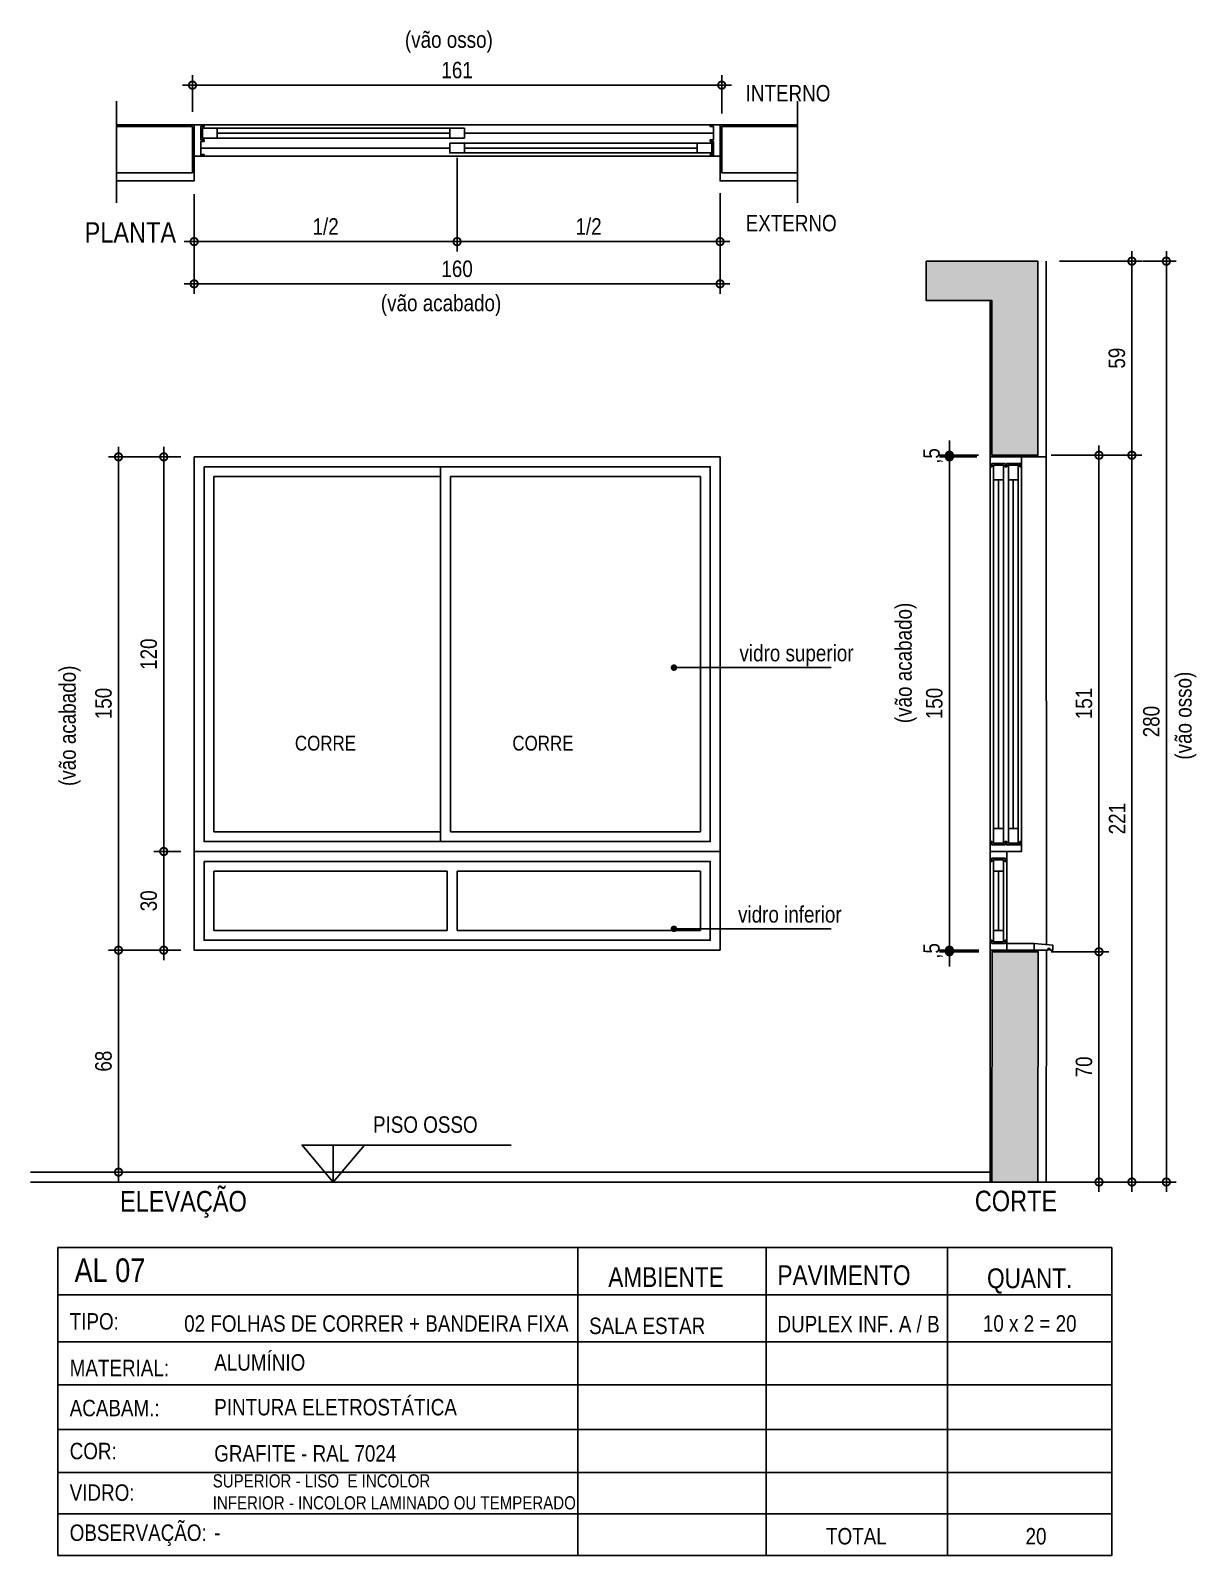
# Model space of a CAD drawing. Header units: metres. Extents: x -0.2 to 51.6, y -20.8 to 5.5.
# Drawn here: x 25.259 to 28.807, y 0.379 to 5.016 of the extents above; entities that cross this region are included whole.
import ezdxf

# ---------------------------------------------------------------- set-up
doc = ezdxf.new("R2010")
doc.units = ezdxf.units.M
doc.set_wipeout_variables(frame=1)
for name, color, linetype in [('ARQ-ALV ACAB', 4, 'Continuous'), ('ARQ-ALV OSSO', 5, 'Continuous'), ('ARQ-AUX', 7, 'Continuous'), ('ARQ-AUX1', 1, 'Continuous'), ('ARQ-AUX1 @ 1', 1, 'Continuous'), ('ARQ-AUX2', 2, 'Continuous'), ('ARQ-CAX', 1, 'Continuous'), ('ARQ-CAX @ 1', 1, 'Continuous'), ('ARQ-DIM', 2, 'Continuous'), ('ARQ-ENCH', 1, 'Continuous'), ('ARQ-SIM', 1, 'Continuous'), ('ARQ-TXT', 2, 'Continuous'), ('ARQ-TXT01', 2, 'Continuous'), ('ES-CORTE', 2, 'Continuous')]:
    doc.layers.add(name, color=color, linetype=linetype)
doc.styles.add('Adesa', font='ARIALN.TTF')
doc.styles.add('ROMANS', font='romans', dxfattribs={"height": 0.2})
doc.dimstyles.new('1-25ARQ', dxfattribs={"dimscale": 0.25, "dimtxt": 0.2, "dimasz": 0.08, "dimexe": 0.16, "dimexo": 0.1, "dimgap": 0.1, "dimtad": 1, "dimzin": 4, "dimdsep": 46, "dimtxsty": 'ROMANS', "dimblk": 'DOT', "dimcen": 0.1, "dimclrd": 1, "dimclre": 1, "dimclrt": 3, "dimadec": 0, "dimazin": 0, "dimtfac": 1, "dimtix": 1, "dimtmove": 2, "dimatfit": 3, "dimldrblk": 'DOT', "dimfxl": 1, "dimtolj": 1, "dimtzin": 4, "dimlwd": -1, "dimlwe": -1, "dimarcsym": 0})
doc.dimstyles.new('ADESA 1-0025', dxfattribs={"dimtxt": 0.05, "dimasz": 0.045, "dimexe": 0.03, "dimexo": 0.04, "dimgap": 0.02, "dimtad": 1, "dimtoh": 1, "dimdec": 0, "dimlfac": 100, "dimzin": 4, "dimtxsty": 'Adesa', "dimblk": 'DOTSMALL', "dimcen": 1, "dimdle": 0.03, "dimclrd": 1, "dimclre": 1, "dimclrt": 256, "dimazin": 1, "dimtm": 1e-09, "dimtfac": 1, "dimtdec": 0, "dimtix": 1, "dimtmove": 2, "dimatfit": 0, "dimldrblk": 'DOTSMALL', "dimfxl": 0.8, "dimtvp": 2, "dimtolj": 1, "dimtzin": 0, "dimarcsym": 0})

# ---------------------------------------------------------------- blocks, each defined once
blk = doc.blocks.new('_DotSmall')
at = {"color": 0, "linetype": 'ByBlock', "const_width": 0.5}
blk.add_lwpolyline([(-0.0625, 0, 1), (0.0625, 0, 1)], format="xyb", close=True, dxfattribs=at)
blk = doc.blocks.new('*D112')
at = {"layer": 'ARQ-DIM', "color": 1, "lineweight": -2, "transparency": 16777216}
for p, q in [((25.7573, 4.5188), (25.7573, 4.2158)), ((27.3573, 4.5188), (27.3573, 4.2158)), ((25.7273, 4.2458), (27.3873, 4.2458))]:
    blk.add_line(p, q, dxfattribs=at)
at = {"layer": 'Defpoints', "color": 0, "transparency": 16777216}
for p in [(25.7573, 4.5588), (27.3573, 4.5588), (27.3573, 4.2458)]:
    blk.add_point(p, dxfattribs=at)
at = {"layer": 'ARQ-DIM', "color": 1, "lineweight": -2, "transparency": 16777216, "xscale": 0.045, "yscale": 0.045, "zscale": 0.045, "rotation": 180}
blk.add_blockref('_DotSmall', (25.7573, 4.2458), dxfattribs=at)
at = {"layer": 'ARQ-DIM', "color": 1, "lineweight": -2, "transparency": 16777216, "xscale": 0.045, "yscale": 0.045, "zscale": 0.045}
blk.add_blockref('_DotSmall', (27.3573, 4.2458), dxfattribs=at)
at = {"layer": 'ARQ-DIM', "transparency": 16777216, "insert": (26.5573, 4.2913), "char_height": 0.05, "attachment_point": 5, "style": 'Adesa'}
blk.add_mtext('\\A1;160', dxfattribs=at)
blk = doc.blocks.new('*D100')
at = {"layer": 'ARQ-DIM', "color": 1, "lineweight": -2, "transparency": 16777216}
for p, q in [((25.7173, 3.7197), (25.4972, 3.7197)), ((25.5272, 3.7497), (25.5272, 2.1897)), ((25.7173, 2.2197), (25.4972, 2.2197))]:
    blk.add_line(p, q, dxfattribs=at)
at = {"layer": 'Defpoints', "color": 0, "transparency": 16777216}
for p in [(25.7573, 3.7197), (25.5272, 2.2197), (25.7573, 2.2197)]:
    blk.add_point(p, dxfattribs=at)
at = {"layer": 'ARQ-DIM', "color": 1, "lineweight": -2, "transparency": 16777216, "xscale": 0.045, "yscale": 0.045, "zscale": 0.045}
for p, rotation in [((25.5272, 3.7197), 90), ((25.5272, 2.2197), 270)]:
    blk.add_blockref('_DotSmall', p, dxfattribs=dict(at, rotation=rotation))
at = {"layer": 'ARQ-DIM', "transparency": 16777216, "insert": (25.4817, 2.9697), "char_height": 0.05, "attachment_point": 5, "rotation": 90, "style": 'Adesa'}
blk.add_mtext('\\A1;150', dxfattribs=at)
blk = doc.blocks.new('*D113')
at = {"layer": 'ARQ-DIM', "color": 1, "lineweight": -2, "transparency": 16777216}
for p, q in [((25.7523, 4.7688), (25.7523, 4.88)), ((27.3623, 4.7638), (27.3623, 4.88)), ((25.7223, 4.85), (27.3923, 4.85))]:
    blk.add_line(p, q, dxfattribs=at)
at = {"layer": 'Defpoints', "color": 0, "transparency": 16777216}
for p in [(27.3623, 4.85), (25.7523, 4.7288), (27.3623, 4.7238)]:
    blk.add_point(p, dxfattribs=at)
at = {"layer": 'ARQ-DIM', "color": 1, "lineweight": -2, "transparency": 16777216, "xscale": 0.045, "yscale": 0.045, "zscale": 0.045, "rotation": 180}
blk.add_blockref('_DotSmall', (25.7523, 4.85), dxfattribs=at)
at = {"layer": 'ARQ-DIM', "color": 1, "lineweight": -2, "transparency": 16777216, "xscale": 0.045, "yscale": 0.045, "zscale": 0.045}
blk.add_blockref('_DotSmall', (27.3623, 4.85), dxfattribs=at)
at = {"layer": 'ARQ-DIM', "transparency": 16777216, "insert": (26.5573, 4.8955), "char_height": 0.05, "attachment_point": 5, "style": 'Adesa'}
blk.add_mtext('\\A1;161', dxfattribs=at)
blk = doc.blocks.new('*D101')
at = {"layer": 'ARQ-DIM', "color": 1, "lineweight": -2, "transparency": 16777216}
for p, q in [((26.5573, 4.6288), (26.5573, 4.3442)), ((25.7573, 4.4938), (25.7573, 4.3442)), ((25.7273, 4.3742), (26.5873, 4.3742))]:
    blk.add_line(p, q, dxfattribs=at)
at = {"layer": 'Defpoints', "color": 0, "transparency": 16777216}
for p in [(26.5573, 4.6688), (25.7573, 4.5338), (26.5573, 4.3742)]:
    blk.add_point(p, dxfattribs=at)
at = {"layer": 'ARQ-DIM', "color": 1, "lineweight": -2, "transparency": 16777216, "xscale": 0.045, "yscale": 0.045, "zscale": 0.045, "rotation": 180}
blk.add_blockref('_DotSmall', (25.7573, 4.3742), dxfattribs=at)
at = {"layer": 'ARQ-DIM', "color": 1, "lineweight": -2, "transparency": 16777216, "xscale": 0.045, "yscale": 0.045, "zscale": 0.045}
blk.add_blockref('_DotSmall', (26.5573, 4.3742), dxfattribs=at)
at = {"layer": 'ARQ-DIM', "transparency": 16777216, "insert": (26.1573, 4.4201), "char_height": 0.05, "attachment_point": 5, "style": 'Adesa'}
blk.add_mtext('\\A1;1/2', dxfattribs=at)
blk = doc.blocks.new('*D102')
at = {"layer": 'ARQ-DIM', "color": 1, "lineweight": -2, "transparency": 16777216}
for p, q in [((26.5573, 4.6288), (26.5573, 4.3442)), ((27.3573, 4.5212), (27.3573, 4.3442)), ((26.5273, 4.3742), (27.3873, 4.3742))]:
    blk.add_line(p, q, dxfattribs=at)
at = {"layer": 'Defpoints', "color": 0, "transparency": 16777216}
for p in [(26.5573, 4.6688), (27.3573, 4.5612), (27.3573, 4.3742)]:
    blk.add_point(p, dxfattribs=at)
at = {"layer": 'ARQ-DIM', "color": 1, "lineweight": -2, "transparency": 16777216, "xscale": 0.045, "yscale": 0.045, "zscale": 0.045, "rotation": 180}
blk.add_blockref('_DotSmall', (26.5573, 4.3742), dxfattribs=at)
at = {"layer": 'ARQ-DIM', "color": 1, "lineweight": -2, "transparency": 16777216, "xscale": 0.045, "yscale": 0.045, "zscale": 0.045}
blk.add_blockref('_DotSmall', (27.3573, 4.3742), dxfattribs=at)
at = {"layer": 'ARQ-DIM', "transparency": 16777216, "insert": (26.9573, 4.4201), "char_height": 0.05, "attachment_point": 5, "style": 'Adesa'}
blk.add_mtext('\\A1;1/2', dxfattribs=at)
blk = doc.blocks.new('*D103')
at = {"layer": 'ARQ-DIM', "color": 1, "lineweight": -2, "transparency": 16777216}
for p, q in [((25.5272, 2.2497), (25.5272, 1.5147)), ((25.7173, 2.2197), (25.4972, 2.2197)), ((25.819, 1.5447), (25.4972, 1.5447))]:
    blk.add_line(p, q, dxfattribs=at)
at = {"layer": 'Defpoints', "color": 0, "transparency": 16777216}
for p in [(25.7573, 2.2197), (25.5272, 1.5447), (25.859, 1.5447)]:
    blk.add_point(p, dxfattribs=at)
at = {"layer": 'ARQ-DIM', "color": 1, "lineweight": -2, "transparency": 16777216, "xscale": 0.045, "yscale": 0.045, "zscale": 0.045}
for p, rotation in [((25.5272, 2.2197), 90), ((25.5272, 1.5447), 270)]:
    blk.add_blockref('_DotSmall', p, dxfattribs=dict(at, rotation=rotation))
at = {"layer": 'ARQ-DIM', "transparency": 16777216, "insert": (25.4817, 1.8822), "char_height": 0.05, "attachment_point": 5, "rotation": 90, "style": 'Adesa'}
blk.add_mtext('\\A1;68', dxfattribs=at)
blk = doc.blocks.new('*D104')
at = {"layer": 'ARQ-DIM', "color": 1, "lineweight": -2, "transparency": 16777216}
for p, q in [((28.5101, 2.2448), (28.5101, 1.4847)), ((28.3651, 2.2148), (28.5401, 2.2148)), ((28.3645, 1.5147), (28.5401, 1.5147))]:
    blk.add_line(p, q, dxfattribs=at)
at = {"layer": 'Defpoints', "color": 0, "transparency": 16777216}
for p in [(28.3251, 2.2148), (28.3245, 1.5147), (28.5101, 1.5147)]:
    blk.add_point(p, dxfattribs=at)
at = {"layer": 'ARQ-DIM', "color": 1, "lineweight": -2, "transparency": 16777216, "xscale": 0.045, "yscale": 0.045, "zscale": 0.045}
for p, rotation in [((28.5101, 2.2148), 90), ((28.5101, 1.5147), 270)]:
    blk.add_blockref('_DotSmall', p, dxfattribs=dict(at, rotation=rotation))
at = {"layer": 'ARQ-DIM', "transparency": 16777216, "insert": (28.4646, 1.8647), "char_height": 0.05, "attachment_point": 5, "rotation": 90, "style": 'Adesa'}
blk.add_mtext('\\A1;70', dxfattribs=at)
blk = doc.blocks.new('*D105')
at = {"layer": 'ARQ-DIM', "color": 1, "lineweight": -2, "transparency": 16777216}
for p, q in [((28.3645, 3.7247), (28.5401, 3.7247)), ((28.5101, 3.7547), (28.5101, 2.1848)), ((28.3651, 2.2148), (28.5401, 2.2148))]:
    blk.add_line(p, q, dxfattribs=at)
at = {"layer": 'Defpoints', "color": 0, "transparency": 16777216}
for p in [(28.3245, 3.7247), (28.3251, 2.2148), (28.5101, 2.2148)]:
    blk.add_point(p, dxfattribs=at)
at = {"layer": 'ARQ-DIM', "color": 1, "lineweight": -2, "transparency": 16777216, "xscale": 0.045, "yscale": 0.045, "zscale": 0.045}
for p, rotation in [((28.5101, 3.7247), 90), ((28.5101, 2.2148), 270)]:
    blk.add_blockref('_DotSmall', p, dxfattribs=dict(at, rotation=rotation))
at = {"layer": 'ARQ-DIM', "transparency": 16777216, "insert": (28.4646, 2.9697), "char_height": 0.05, "attachment_point": 5, "rotation": 90, "style": 'Adesa'}
blk.add_mtext('\\A1;151', dxfattribs=at)
blk = doc.blocks.new('*D106')
at = {"layer": 'ARQ-DIM', "color": 1, "lineweight": -2, "transparency": 16777216}
for p, q in [((28.3895, 4.3147), (28.6402, 4.3147)), ((28.6102, 4.3447), (28.6102, 3.6947)), ((28.3645, 3.7247), (28.6402, 3.7247))]:
    blk.add_line(p, q, dxfattribs=at)
at = {"layer": 'Defpoints', "color": 0, "transparency": 16777216}
for p in [(28.3495, 4.3147), (28.3245, 3.7247), (28.6102, 3.7247)]:
    blk.add_point(p, dxfattribs=at)
at = {"layer": 'ARQ-DIM', "color": 1, "lineweight": -2, "transparency": 16777216, "xscale": 0.045, "yscale": 0.045, "zscale": 0.045}
for p, rotation in [((28.6102, 4.3147), 90), ((28.6102, 3.7247), 270)]:
    blk.add_blockref('_DotSmall', p, dxfattribs=dict(at, rotation=rotation))
at = {"layer": 'ARQ-DIM', "transparency": 16777216, "insert": (28.5647, 4.0197), "char_height": 0.05, "attachment_point": 5, "rotation": 90, "style": 'Adesa'}
blk.add_mtext('\\A1;59', dxfattribs=at)
blk = doc.blocks.new('*D107')
at = {"layer": 'ARQ-DIM', "color": 1, "lineweight": -2, "transparency": 16777216}
for p, q in [((28.4923, 3.7247), (28.6402, 3.7247)), ((28.6102, 3.7547), (28.6102, 1.4847)), ((28.4923, 1.5147), (28.6402, 1.5147))]:
    blk.add_line(p, q, dxfattribs=at)
at = {"layer": 'Defpoints', "color": 0, "transparency": 16777216}
for p in [(28.4523, 3.7247), (28.4523, 1.5147), (28.6102, 1.5147)]:
    blk.add_point(p, dxfattribs=at)
at = {"layer": 'ARQ-DIM', "color": 1, "lineweight": -2, "transparency": 16777216, "xscale": 0.045, "yscale": 0.045, "zscale": 0.045}
for p, rotation in [((28.6102, 3.7247), 90), ((28.6102, 1.5147), 270)]:
    blk.add_blockref('_DotSmall', p, dxfattribs=dict(at, rotation=rotation))
at = {"layer": 'ARQ-DIM', "transparency": 16777216, "insert": (28.5651, 2.6197), "char_height": 0.05, "attachment_point": 5, "rotation": 90, "style": 'Adesa'}
blk.add_mtext('\\A1;221', dxfattribs=at)
blk = doc.blocks.new('*D108')
at = {"layer": 'ARQ-DIM', "color": 1, "lineweight": -2, "transparency": 16777216}
for p, q in [((28.6423, 4.3147), (28.745, 4.3147)), ((28.715, 4.3447), (28.715, 1.4847)), ((28.6063, 1.5147), (28.745, 1.5147))]:
    blk.add_line(p, q, dxfattribs=at)
at = {"layer": 'Defpoints', "color": 0, "transparency": 16777216}
for p in [(28.6023, 4.3147), (28.5663, 1.5147), (28.715, 1.5147)]:
    blk.add_point(p, dxfattribs=at)
at = {"layer": 'ARQ-DIM', "color": 1, "lineweight": -2, "transparency": 16777216, "xscale": 0.045, "yscale": 0.045, "zscale": 0.045}
for p, rotation in [((28.715, 4.3147), 90), ((28.715, 1.5147), 270)]:
    blk.add_blockref('_DotSmall', p, dxfattribs=dict(at, rotation=rotation))
at = {"layer": 'ARQ-DIM', "transparency": 16777216, "insert": (28.6695, 2.9147), "char_height": 0.05, "attachment_point": 5, "rotation": 90, "style": 'Adesa'}
blk.add_mtext('\\A1;280', dxfattribs=at)
blk = doc.blocks.new('*U46')
at = {"color": 0, "linetype": 'ByBlock', "ltscale": 0.5}
for points in [[(0.02, -0.045), (0.03, -0.045), (0.03, -0.05), (0.02, -0.05), (0.02, -0.09), (0.03, -0.09), (0.03, -0.095), (0.02, -0.095), (0.02, -0.09), (0.03, -0.09), (0.03, -0.095), (0, -0.095), (0, 0), (0.03, 0), (0.03, -0.005), (0.02, -0.005), (0.02, -0.045)], [(1.58, -0.045), (1.57, -0.045), (1.57, -0.05), (1.58, -0.05), (1.58, -0.09), (1.57, -0.09), (1.57, -0.095), (1.58, -0.095), (1.58, -0.09), (1.57, -0.09), (1.57, -0.095), (1.6, -0.095), (1.6, 0), (1.57, 0), (1.57, -0.005), (1.58, -0.005), (1.58, -0.045)], [(0.025, -0.01), (0.07, -0.01), (0.07, -0.04), (0.025, -0.04)], [(0.8225, -0.01), (0.7775, -0.01), (0.7775, -0.04), (0.8225, -0.04)], [(0.7775, -0.055), (0.8225, -0.055), (0.8225, -0.085), (0.7775, -0.085)], [(1.575, -0.055), (1.53, -0.055), (1.53, -0.085), (1.575, -0.085)]]:
    blk.add_lwpolyline(points, close=True, dxfattribs=at)
at = {"color": 8, "linetype": 'ByBlock', "ltscale": 0.5}
for points in [[(1.57, 0), (0.03, 0)], [(0.8225, -0.025), (1.58, -0.025)], [(0.7775, -0.07), (0.02, -0.07)], [(1.57, -0.095), (0.03, -0.095)]]:
    blk.add_lwpolyline(points, dxfattribs=at)
at = {"color": 7, "linetype": 'ByBlock', "ltscale": 0.5}
for points in [[(0.8225, -0.01), (0.8225, -0.04), (0.025, -0.04), (0.025, -0.01)], [(0.7775, -0.055), (0.7775, -0.085), (1.575, -0.085), (1.575, -0.055)]]:
    blk.add_lwpolyline(points, close=True, dxfattribs=at)
for points in [[(0.07, -0.025), (0.7775, -0.025)], [(0.8225, -0.07), (1.53, -0.07)]]:
    blk.add_lwpolyline(points, dxfattribs=at)
blk = doc.blocks.new('*U19')
at = {"color": 0, "linetype": 'ByBlock', "ltscale": 0.5}
for points in [[(-0.045, 1.18), (-0.045, 1.17), (-0.05, 1.17), (-0.05, 1.18), (-0.09, 1.18), (-0.09, 1.17), (-0.095, 1.17), (-0.095, 1.18), (-0.09, 1.18), (-0.09, 1.17), (-0.095, 1.17), (-0.095, 1.2), (0, 1.2), (0, 1.17), (-0.005, 1.17), (-0.005, 1.18), (-0.045, 1.18)], [(-0.055, 1.175), (-0.055, 1.13), (-0.085, 1.13), (-0.085, 1.175)], [(-0.01, 1.175), (-0.01, 1.13), (-0.04, 1.13), (-0.04, 1.175)], [(-0.055, 0.025), (-0.055, 0.07), (-0.085, 0.07), (-0.085, 0.025)], [(-0.01, 0.025), (-0.01, 0.07), (-0.04, 0.07), (-0.04, 0.025)], [(-0.045, 0.02), (-0.045, 0.03), (-0.05, 0.03), (-0.05, 0.02), (-0.09, 0.02), (-0.09, 0.03), (-0.095, 0.03), (-0.095, 0.02), (-0.09, 0.02), (-0.09, 0.03), (-0.095, 0.03), (-0.095, 0), (0, 0), (0, 0.03), (-0.005, 0.03), (-0.005, 0.02), (-0.045, 0.02)]]:
    blk.add_lwpolyline(points, close=True, dxfattribs=at)
at = {"color": 8, "linetype": 'ByBlock', "ltscale": 0.5}
for points in [[(-0.095, 1.17), (-0.095, 0.03)], [(0, 1.17), (0, 0.03)]]:
    blk.add_lwpolyline(points, dxfattribs=at)
at = {"color": 7, "linetype": 'ByBlock', "ltscale": 0.5}
for points in [[(-0.055, 0.025), (-0.085, 0.025), (-0.085, 1.175), (-0.055, 1.175)], [(-0.01, 1.175), (-0.04, 1.175), (-0.04, 0.025), (-0.01, 0.025)]]:
    blk.add_lwpolyline(points, close=True, dxfattribs=at)
for points in [[(-0.07, 0.07), (-0.07, 1.13)], [(-0.025, 0.07), (-0.025, 1.13)]]:
    blk.add_lwpolyline(points, dxfattribs=at)
blk = doc.blocks.new('*D109')
at = {"layer": 'ARQ-DIM', "color": 1, "lineweight": -2, "transparency": 16777216}
for p, q in [((28.1388, 3.7197), (28.0249, 3.7197)), ((28.0549, 3.7497), (28.0549, 2.1897)), ((28.1395, 2.2197), (28.0249, 2.2197))]:
    blk.add_line(p, q, dxfattribs=at)
at = {"layer": 'Defpoints', "color": 0, "transparency": 16777216}
for p in [(28.1788, 3.7197), (28.0549, 2.2197), (28.1795, 2.2197)]:
    blk.add_point(p, dxfattribs=at)
at = {"layer": 'ARQ-DIM', "color": 1, "lineweight": -2, "transparency": 16777216, "xscale": 0.045, "yscale": 0.045, "zscale": 0.045}
for p, rotation in [((28.0549, 3.7197), 90), ((28.0549, 2.2197), 270)]:
    blk.add_blockref('_DotSmall', p, dxfattribs=dict(at, rotation=rotation))
at = {"layer": 'ARQ-DIM', "transparency": 16777216, "insert": (28.0093, 2.9697), "char_height": 0.05, "attachment_point": 5, "rotation": 90, "style": 'Adesa'}
blk.add_mtext('\\A1;150', dxfattribs=at)
blk = doc.blocks.new('*D110')
at = {"layer": 'ARQ-DIM', "color": 1, "lineweight": -2, "transparency": 16777216}
for p, q in [((28.0549, 3.7247), (28.0549, 3.7697)), ((28.1438, 3.7247), (28.0249, 3.7247)), ((28.1388, 3.7197), (28.0249, 3.7197)), ((28.0549, 3.7247), (28.0549, 3.7197)), ((28.0549, 3.7197), (28.0549, 3.6747))]:
    blk.add_line(p, q, dxfattribs=at)
at = {"layer": 'Defpoints', "color": 0, "transparency": 16777216}
for p in [(28.0549, 3.7197), (28.1788, 3.7197), (28.1838, 3.7247)]:
    blk.add_point(p, dxfattribs=at)
at = {"layer": 'ARQ-DIM', "color": 1, "lineweight": -2, "transparency": 16777216, "xscale": 0.045, "yscale": 0.045, "zscale": 0.045}
for p, rotation in [((28.0549, 3.7247), 270), ((28.0549, 3.7197), 90)]:
    blk.add_blockref('_DotSmall', p, dxfattribs=dict(at, rotation=rotation))
at = {"layer": 'ARQ-DIM', "transparency": 16777216, "insert": (28.0049, 3.7222), "char_height": 0.05, "attachment_point": 5, "rotation": 90, "style": 'Adesa'}
blk.add_mtext('\\A1;,5', dxfattribs=at)
blk = doc.blocks.new('*D111')
at = {"layer": 'ARQ-DIM', "color": 1, "lineweight": -2, "transparency": 16777216}
for p, q in [((28.0549, 2.2197), (28.0549, 2.2647)), ((28.1445, 2.2197), (28.0249, 2.2197)), ((28.1445, 2.2147), (28.0249, 2.2147)), ((28.0549, 2.2147), (28.0549, 2.2197)), ((28.0549, 2.2147), (28.0549, 2.1697))]:
    blk.add_line(p, q, dxfattribs=at)
at = {"layer": 'Defpoints', "color": 0, "transparency": 16777216}
for p in [(28.0549, 2.2197), (28.1845, 2.2197), (28.1845, 2.2147)]:
    blk.add_point(p, dxfattribs=at)
at = {"layer": 'ARQ-DIM', "color": 1, "lineweight": -2, "transparency": 16777216, "xscale": 0.045, "yscale": 0.045, "zscale": 0.045}
for p, rotation in [((28.0549, 2.2197), 270), ((28.0549, 2.2147), 90)]:
    blk.add_blockref('_DotSmall', p, dxfattribs=dict(at, rotation=rotation))
at = {"layer": 'ARQ-DIM', "transparency": 16777216, "insert": (28.0049, 2.2172), "char_height": 0.05, "attachment_point": 5, "rotation": 90, "style": 'Adesa'}
blk.add_mtext('\\A1;,5', dxfattribs=at)
blk = doc.blocks.new('_Dot')
at = {"color": 0, "linetype": 'ByBlock', "lineweight": -2}
blk.add_line((-0.5, 0), (-1, 0), dxfattribs=at)
at = {"color": 0, "linetype": 'ByBlock', "const_width": 0.5}
blk.add_lwpolyline([(-0.25, 0, 1), (0.25, 0, 1)], format="xyb", close=True, dxfattribs=at)
blk = doc.blocks.new('V BAND INF 160x40')
for points in [[(0, 0), (1.6, 0), (1.6, -0.3), (0, -0.3)], [(0.03, -0.03), (1.57, -0.03), (1.57, -0.27), (0.03, -0.27)]]:
    blk.add_lwpolyline(points, close=True)
for points in [[(0.77, -0.24), (0.06, -0.24), (0.06, -0.06), (0.77, -0.06)], [(0.77, -0.06), (0.77, -0.24)], [(0.8, -0.06), (1.54, -0.06), (1.54, -0.24), (0.8, -0.24)], [(0.8, -0.06), (0.8, -0.24)]]:
    blk.add_lwpolyline(points)
blk = doc.blocks.new('*U115')
at = {"color": 0, "linetype": 'ByBlock', "ltscale": 0.5}
for points in [[(0.02, -0.045), (0.02, -0.045), (0.02, -0.045), (0.02, -0.045), (0.02, -0.045), (0.02, -0.045), (0.02, -0.045), (0.02, -0.045), (0.02, -0.045), (0.03, -0.045), (0.03, -0.05), (0, -0.05), (0, 0), (0.03, 0), (0.03, -0.005), (0.02, -0.005), (0.02, -0.045)], [(0.28, -0.045), (0.28, -0.045), (0.28, -0.045), (0.28, -0.045), (0.28, -0.045), (0.28, -0.045), (0.28, -0.045), (0.28, -0.045), (0.28, -0.045), (0.27, -0.045), (0.27, -0.05), (0.3, -0.05), (0.3, 0), (0.27, 0), (0.27, -0.005), (0.28, -0.005), (0.28, -0.045)], [(0.025, -0.01), (0.06, -0.01), (0.06, -0.04), (0.025, -0.04)], [(0.275, -0.01), (0.24, -0.01), (0.24, -0.04), (0.275, -0.04)]]:
    blk.add_lwpolyline(points, close=True, dxfattribs=at)
at = {"color": 8, "linetype": 'ByBlock', "ltscale": 0.5}
for points in [[(0.27, 0), (0.03, 0)], [(0.27, -0.05), (0.03, -0.05)]]:
    blk.add_lwpolyline(points, dxfattribs=at)
at = {"color": 7, "linetype": 'ByBlock', "ltscale": 0.5}
blk.add_lwpolyline([(0.24, -0.01), (0.24, -0.04), (0.06, -0.04), (0.06, -0.01)], close=True, dxfattribs=at)
blk.add_lwpolyline([(0.06, -0.025), (0.24, -0.025)], dxfattribs=at)
blk = doc.blocks.new('*D510')
at = {"layer": 'ARQ-DIM', "color": 1, "lineweight": -2, "transparency": 16777216}
for p, q in [((25.7173, 3.7197), (25.6348, 3.7197)), ((25.6648, 2.4897), (25.6648, 3.7497)), ((25.7173, 2.5197), (25.6348, 2.5197))]:
    blk.add_line(p, q, dxfattribs=at)
at = {"layer": 'Defpoints', "color": 0, "transparency": 16777216}
for p in [(25.6648, 3.7197), (25.7573, 3.7197), (25.7573, 2.5197)]:
    blk.add_point(p, dxfattribs=at)
at = {"layer": 'ARQ-DIM', "color": 1, "lineweight": -2, "transparency": 16777216, "xscale": 0.045, "yscale": 0.045, "zscale": 0.045}
for p, rotation in [((25.6648, 3.7197), 90), ((25.6648, 2.5197), 270)]:
    blk.add_blockref('_DotSmall', p, dxfattribs=dict(at, rotation=rotation))
at = {"layer": 'ARQ-DIM', "transparency": 16777216, "insert": (25.6193, 3.1197), "char_height": 0.05, "attachment_point": 5, "rotation": 90, "style": 'Adesa'}
blk.add_mtext('\\A1;120', dxfattribs=at)
blk = doc.blocks.new('*D511')
at = {"layer": 'ARQ-DIM', "color": 1, "lineweight": -2, "transparency": 16777216}
for p, q in [((25.7173, 2.5197), (25.6348, 2.5197)), ((25.6648, 2.5497), (25.6648, 2.1897)), ((25.7173, 2.2197), (25.6348, 2.2197))]:
    blk.add_line(p, q, dxfattribs=at)
at = {"layer": 'Defpoints', "color": 0, "transparency": 16777216}
for p in [(25.7573, 2.5197), (25.6648, 2.2197), (25.7573, 2.2197)]:
    blk.add_point(p, dxfattribs=at)
at = {"layer": 'ARQ-DIM', "color": 1, "lineweight": -2, "transparency": 16777216, "xscale": 0.045, "yscale": 0.045, "zscale": 0.045}
for p, rotation in [((25.6648, 2.5197), 90), ((25.6648, 2.2197), 270)]:
    blk.add_blockref('_DotSmall', p, dxfattribs=dict(at, rotation=rotation))
at = {"layer": 'ARQ-DIM', "transparency": 16777216, "insert": (25.6193, 2.3697), "char_height": 0.05, "attachment_point": 5, "rotation": 90, "style": 'Adesa'}
blk.add_mtext('\\A1;30', dxfattribs=at)
blk = doc.blocks.new('ALUMINIO')
h = blk.add_hatch(color=8)
h.dxf.hatch_style = 1
h.paths.add_polyline_path([(28.3245, 4.3147), (27.9845, 4.3147), (27.9845, 4.1947), (28.1845, 4.1947), (28.1845, 3.7247), (28.3245, 3.7247)])
at = {"layer": 'ARQ-AUX1'}
h = blk.add_hatch(color=254, dxfattribs=at)
h.paths.add_polyline_path([(26.2944, 2.7778), (26.3377, 2.8528), (26.2944, 2.9278)])
h.paths.add_polyline_path([(26.7067, 2.9278), (26.6634, 2.8528), (26.7067, 2.7778)])
h = blk.add_hatch(color=256, dxfattribs=at)
h.paths.add_polyline_path([(26.2944, 2.7778), (26.3377, 2.8528), (26.2944, 2.9278)])
h.paths.add_polyline_path([(26.7067, 2.9278), (26.6634, 2.8528), (26.7067, 2.7778)])
at = {"layer": 'ARQ-DIM'}
h = blk.add_hatch(color=8, dxfattribs=at)
h.dxf.hatch_style = 1
h.paths.add_polyline_path([(28.1845, 1.5147), (28.3245, 1.5147), (28.3251, 2.2148), (28.1851, 2.2148)])
at = {"color": 8}
blk.add_line((27.9845, 4.3147), (27.9845, 4.1947), dxfattribs=at)
at = {"layer": 'ARQ-ALV ACAB', "ltscale": 0.05}
blk.add_line((25.2594, 1.5447), (28.1795, 1.5447), dxfattribs=at)
for points in [[(25.5226, 4.5588), (25.7573, 4.5588), (25.7573, 4.7288), (25.5216, 4.7288)], [(27.5919, 4.5588), (27.3573, 4.5588), (27.3573, 4.7288), (27.5919, 4.7288)]]:
    blk.add_lwpolyline(points, dxfattribs=at)
at = {"layer": 'ARQ-ALV ACAB'}
for points in [[(28.3495, 4.3147), (28.3495, 3.7197), (28.1795, 3.7197), (28.1795, 4.1947)], [(28.3495, 1.5147), (28.3501, 2.2198), (28.1795, 2.2197), (28.1795, 1.5147)]]:
    blk.add_lwpolyline(points, dxfattribs=at)
at = {"layer": 'ARQ-ALV OSSO', "ltscale": 0.05}
for points in [[(25.5226, 4.5838), (25.7523, 4.5838), (25.7523, 4.7238), (25.5226, 4.7238)], [(27.5919, 4.5838), (27.3623, 4.5838), (27.3623, 4.7238), (27.5919, 4.7238)]]:
    blk.add_lwpolyline(points, dxfattribs=at)
at = {"layer": 'ARQ-AUX'}
blk.add_lwpolyline([(28.3501, 2.2365), (28.3495, 3.7197)], dxfattribs=at)
at = {"layer": 'ARQ-AUX1'}
for points in [[(28.3131, 2.2198), (28.2295, 2.2198), (28.2295, 2.2398), (28.3131, 2.2398)], [(28.3601, 2.2198), (28.3701, 2.2198), (28.3701, 2.2348), (28.3131, 2.2398), (28.3131, 2.2198), (28.3551, 2.2198), (28.3551, 2.2248), (28.3601, 2.2248)]]:
    blk.add_lwpolyline(points, close=True, dxfattribs=at)
at = {"layer": 'ARQ-AUX2'}
for points in [[(27.9845, 4.1947), (28.1845, 4.1947), (28.1845, 3.7247), (28.3245, 3.7247), (28.3245, 4.3147), (27.9845, 4.3147)], [(28.3245, 1.5147), (28.3251, 2.2148), (28.1851, 2.2148), (28.1845, 1.5147)]]:
    blk.add_lwpolyline(points, dxfattribs=at)
at = {"layer": 'ARQ-CAX'}
for points in [[(26.5073, 3.6897), (26.5073, 2.5497)], [(26.5373, 3.6597), (26.5373, 2.5797)]]:
    blk.add_lwpolyline(points, dxfattribs=at)
at = {"layer": 'ARQ-DIM'}
blk.add_lwpolyline([(26.7219, 1.6272), (26.0857, 1.6272), (26.1806, 1.5147), (26.2756, 1.6272), (26.0857, 1.6272), (26.1806, 1.5147), (26.1806, 1.6272)], dxfattribs=at)
at = {"layer": 'ARQ-ENCH', "ltscale": 0.01}
for p, q in [((25.5216, 4.4923), (25.5216, 4.8013)), ((27.593, 4.4923), (27.593, 4.8013)), ((28.5489, 1.3159), (25.3428, 1.3159)), ((25.3428, 0.379), (25.3428, 1.3159)), ((26.9242, 0.379), (26.9242, 1.3159)), ((26.9242, 0.379), (26.9242, 1.3159)), ((27.4974, 1.3159), (27.4974, 0.379)), ((28.0497, 1.3159), (28.0497, 0.379)), ((28.5489, 0.379), (28.5489, 1.3159)), ((28.5489, 1.172), (25.3428, 1.172)), ((28.5489, 1.0282), (25.3428, 1.0282)), ((28.5489, 0.8975), (25.3428, 0.8975)), ((28.5489, 0.7624), (25.3428, 0.7624)), ((28.5489, 0.6317), (25.3428, 0.6317)), ((28.5489, 0.5053), (25.3428, 0.5053)), ((28.5489, 0.379), (25.3428, 0.379))]:
    blk.add_line(p, q, dxfattribs=at)
at = {"layer": 'ES-CORTE'}
blk.add_line((25.2594, 1.5147), (28.4067, 1.5147), dxfattribs=at)
at = {"layer": 'ARQ-AUX1 @ 1'}
blk.add_blockref('*U46', (25.7573, 4.7288), dxfattribs=at)
at = {"layer": 'ARQ-CAX', "xscale": -1}
blk.add_blockref('*U19', (28.1795, 2.5197), dxfattribs=at)
at = {"layer": 'ARQ-CAX'}
blk.add_blockref('V BAND INF 160x40', (25.7573, 2.5197), dxfattribs=at)
at = {"layer": 'ARQ-CAX @ 1', "xscale": -1, "rotation": 270}
blk.add_blockref('*U115', (28.2295, 2.2197), dxfattribs=at)
at = {"layer": 'ARQ-TXT', "style": 'Adesa'}
for p in [(26.0638, 2.8266), (26.7254, 2.8266)]:
    blk.add_text('CORRE', height=0.045, dxfattribs=at).set_placement(p)
at = {"layer": 'ARQ-TXT', "attachment_point": 1, "style": 'Adesa'}
for s, insert, char_height, width in [('(vão osso)', (26.3986, 5.0135), 0.05, 0.551174), ('PLANTA', (25.424, 4.4332), 0.0625, 0.551174), ('(vão acabado)', (26.3254, 4.2126), 0.05, 0.551174), ('vidro superior', (27.4164, 3.148), 0.05, 0.551174), ('vidro inferior', (27.4121, 2.3536), 0.05, 0.551174), ('PISO OSSO', (26.3014, 1.7143), 0.05, 0.88), ('ELEVAÇÃO', (25.5318, 1.4875), 0.0625, 0.551174), ('CORTE', (28.1323, 1.4883), 0.0625, 0.551174)]:
    blk.add_mtext(s, dxfattribs=dict(at, insert=insert, char_height=char_height, width=width))
at = {"layer": 'ARQ-TXT', "ltscale": 0.01, "style": 'Adesa'}
for s, insert, char_height, width, attachment_point in [('INTERNO', (27.4352, 4.8504), 0.05, 0.686828, 1), ('EXTERNO', (27.4352, 4.4555), 0.05, 0.686828, 1), ('AL 07', (25.3934, 1.2823), 0.072, 0.605305, 1), ('AMBIENTE', (27.1928, 1.2556), 0.06, 0.467927, 2), ('PAVIMENTO', (27.532, 1.2309), 0.06, 0.336611, 4), ('QUANT.', (28.2993, 1.2519), 0.06, 0.49922, 2), ('TIPO:', (25.3787, 1.1159), 0.05, 0.166457, 1), ('02 FOLHAS DE CORRER + BANDEIRA FIXA', (25.727, 1.1093), 0.05, 1.240808, 1), ('SALA ESTAR', (26.9589, 1.077), 0.05, 0.467927, 4), ('DUPLEX INF. A / B', (27.532, 1.0823), 0.05, 0.55993, 4), ('10 x 2 = 20', (28.2993, 1.0843), 0.05, 0.49922, 5), ('MATERIAL:', (25.3787, 0.9743), 0.05, 0.336303, 1), ('ALUMÍNIO', (25.8185, 0.9911), 0.05, 1.067594, 1), ('ACABAM.:', (25.3787, 0.8523), 0.05, 0.336303, 1), ('PINTURA ELETROSTÁTICA', (25.8185, 0.855), 0.05, 1.067594, 1), ('COR:', (25.3787, 0.7216), 0.05, 0.336303, 1), ('GRAFITE - RAL 7024', (25.8185, 0.7145), 0.05, 1.067594, 1), ('VIDRO:', (25.3787, 0.5953), 0.05, 0.336303, 1), ('OBSERVAÇÃO:', (25.3787, 0.4733), 0.05, 0.336303, 1), ('-', (25.8185, 0.4741), 0.05, 1.067594, 1), ('TOTAL', (27.772, 0.4626), 0.05, 0.410919, 2), ('20', (28.3185, 0.4626), 0.05, 0.39922, 2)]:
    blk.add_mtext(s, dxfattribs=dict(at, insert=insert, char_height=char_height, width=width, attachment_point=attachment_point))
at = {"layer": 'ARQ-TXT', "ltscale": 0.01, "char_height": 0.05, "width": 0.88, "attachment_point": 1, "rotation": 90, "style": 'Adesa'}
for s, insert in [('{\\fArial Narrow|b0|i0|c0|p34;(vão acabado)}', (27.8903, 2.91)), ('{\\fArial Narrow|b0|i0|c0|p34;(vão acabado)}', (25.3471, 2.7188)), ('{\\fArial Narrow|b0|i0|c0|p34;(vão osso)}', (28.7417, 2.799))]:
    blk.add_mtext(s, dxfattribs=dict(at, insert=insert))
at = {"layer": 'ARQ-TXT01', "ltscale": 0.01, "insert": (25.8138, 0.6259), "char_height": 0.04, "width": 1.551568, "attachment_point": 1, "style": 'Adesa'}
blk.add_mtext('{\\fArial Narrow|b0|i0|c0|p34;SUPERIOR - LISO  E INCOLOR \\PINFERIOR - INCOLOR LAMINADO OU TEMPERADO}', dxfattribs=at)
at = {"layer": 'ARQ-DIM'}
for base, p1, p2, picture, middle in [((27.3623, 4.85), (25.7523, 4.7288), (27.3623, 4.7238), '*D113', (26.5573, 4.8955)), ((27.3573, 4.2458), (25.7573, 4.5588), (27.3573, 4.5588), '*D112', (26.5573, 4.2913))]:
    dim = blk.add_linear_dim(base=base, p1=p1, p2=p2, dimstyle='ADESA 1-0025', dxfattribs=at)
    dim.commit()
    dim.dimension.update_dxf_attribs({"geometry": picture, "text_midpoint": middle})
for base, p1, p2, picture, middle in [((26.5573, 4.3742), (25.7573, 4.5338), (26.5573, 4.6688), '*D101', (26.1573, 4.4201)), ((27.3573, 4.3742), (26.5573, 4.6688), (27.3573, 4.5612), '*D102', (26.9573, 4.4201))]:
    dim = blk.add_linear_dim(base=base, p1=p1, p2=p2, text='1/2', dimstyle='ADESA 1-0025', dxfattribs=at)
    dim.commit()
    dim.dimension.update_dxf_attribs({"geometry": picture, "text_midpoint": middle})
for base, p1, p2, picture, middle in [((28.6102, 3.7247), (28.3495, 4.3147), (28.3245, 3.7247), '*D106', (28.5647, 4.0197)), ((28.715, 1.5147), (28.6023, 4.3147), (28.5663, 1.5147), '*D108', (28.6695, 2.9147)), ((25.5272, 2.2197), (25.7573, 3.7197), (25.7573, 2.2197), '*D100', (25.4817, 2.9697)), ((25.6648, 3.7197), (25.7573, 2.5197), (25.7573, 3.7197), '*D510', (25.6193, 3.1197)), ((28.0549, 2.2197), (28.1788, 3.7197), (28.1795, 2.2197), '*D109', (28.0093, 2.9697)), ((28.5101, 2.2148), (28.3245, 3.7247), (28.3251, 2.2148), '*D105', (28.4646, 2.9697)), ((28.6102, 1.5147), (28.4523, 3.7247), (28.4523, 1.5147), '*D107', (28.5651, 2.6197)), ((25.6648, 2.2197), (25.7573, 2.5197), (25.7573, 2.2197), '*D511', (25.6193, 2.3697)), ((25.5272265, 1.5447214), (25.7572863, 2.2197215), (25.8589547, 1.5447214), '*D103', (25.4816978, 1.8822215)), ((28.5101, 1.5147), (28.3251, 2.2148), (28.3245, 1.5147), '*D104', (28.4646, 1.8647))]:
    dim = blk.add_linear_dim(base=base, p1=p1, p2=p2, angle=90, dimstyle='ADESA 1-0025', dxfattribs=at)
    dim.commit()
    dim.dimension.update_dxf_attribs({"geometry": picture, "text_midpoint": middle})
for base, p1, p2, picture, middle in [((28.0549, 3.7197), (28.1838, 3.7247), (28.1788, 3.7197), '*D110', (28.0049, 3.7222)), ((28.0549, 2.2197), (28.1845, 2.2147), (28.1845, 2.2197), '*D111', (28.0049, 2.2172))]:
    dim = blk.add_linear_dim(base=base, p1=p1, p2=p2, angle=90, dimstyle='ADESA 1-0025', override={"dimdec": 1}, dxfattribs=at)
    dim.commit()
    dim.dimension.update_dxf_attribs({"geometry": picture, "text_midpoint": middle})
at = {"layer": 'ARQ-SIM', "ltscale": 2}
for points in [[(27.217, 3.0788), (27.6955, 3.0788)], [(27.217, 2.2844), (27.6955, 2.2844)]]:
    blk.add_leader(points, dimstyle='1-25ARQ', override={"dimgap": 0.1, "dimtad": 0}, dxfattribs=at)
for points in [[(26.2944, 2.7778), (26.3377, 2.8528), (26.2944, 2.9278)], [(26.7067, 2.7778), (26.6634, 2.8528), (26.7067, 2.9278)]]:
    blk.add_wipeout(points).dxf.layer = 'ARQ-AUX1'
at = {"layer": 'ARQ-CAX'}
for points in [[(25.7573, 3.7197), (27.3573, 3.7197), (27.3573, 2.5197), (25.7573, 2.5197)], [(25.7873, 3.6897), (27.3273, 3.6897), (27.3273, 2.5497), (25.7873, 2.5497)]]:
    blk.add_lwpolyline(points, close=True, dxfattribs=at)
for points in [[(26.5073, 2.5797), (25.8173, 2.5797), (25.8173, 3.6597), (26.5073, 3.6597)], [(26.5373, 3.6597), (27.2973, 3.6597), (27.2973, 2.5797), (26.5373, 2.5797)]]:
    blk.add_lwpolyline(points, dxfattribs=at)

msp = doc.modelspace()

# ---------------------------------------------------------------- block references
msp.add_blockref('ALUMINIO', (0, 0))

doc.saveas('drawing.dxf')
